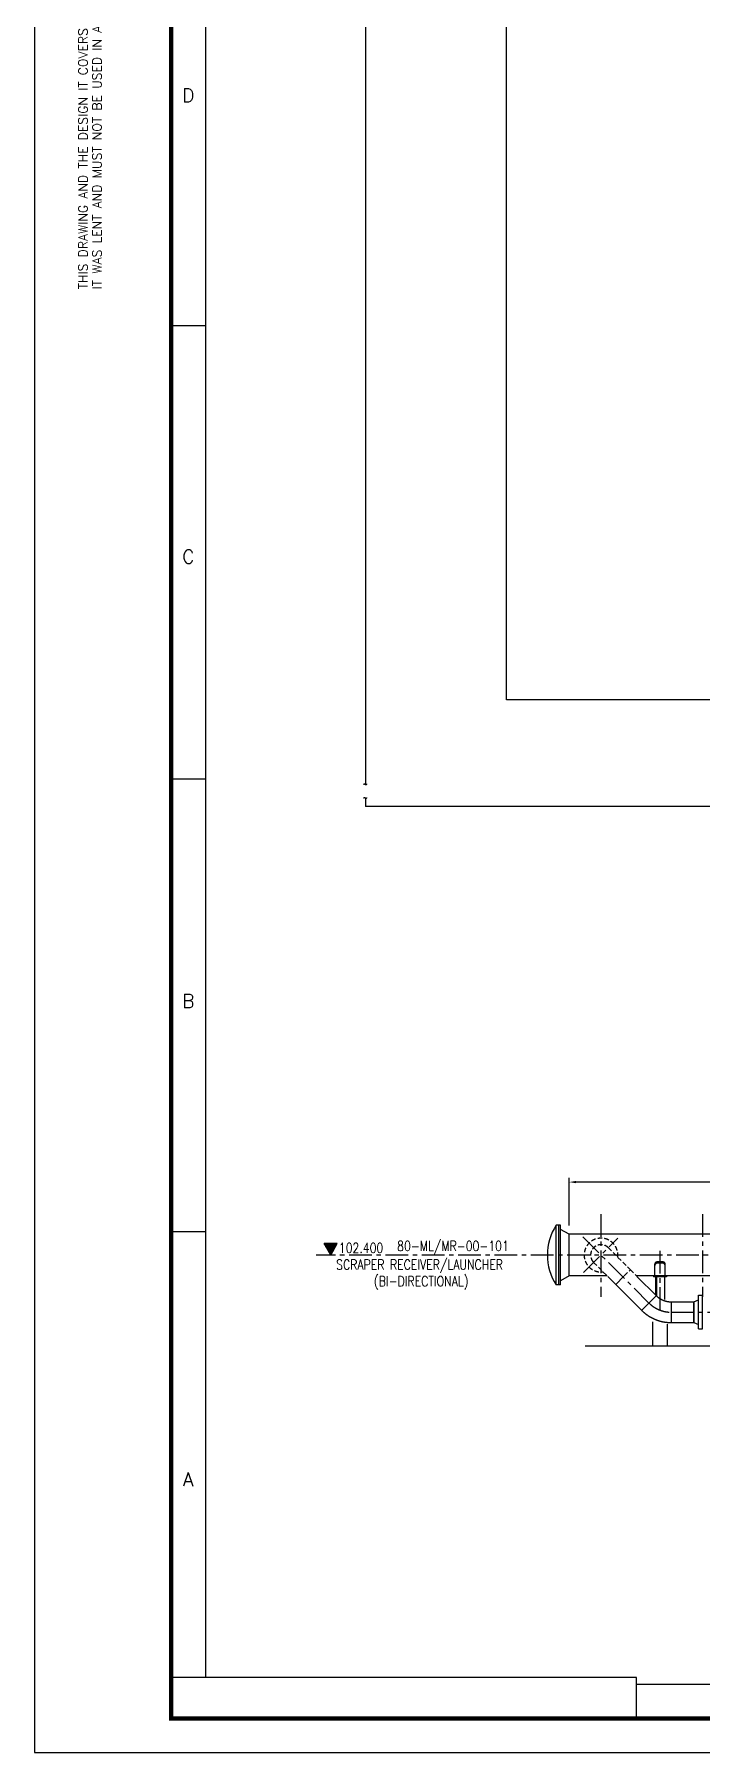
# Model space of a CAD drawing. Extents: x 278807 to 397707, y 326263 to 410363.
# Drawn here: x 278807 to 293514, y 326263 to 364103 of the extents above; entities that cross this region are included whole.
import ezdxf
from ezdxf.enums import TextEntityAlignment as Align

# ---------------------------------------------------------------- set-up
doc = ezdxf.new("R2010")
doc.units = 0
doc.header["$LTSCALE"] = 400
doc.header["$MEASUREMENT"] = 0
doc.linetypes.add('CENTER', pattern=[2, 1.25, -0.25, 0.25, -0.25])
doc.linetypes.add('HIDDEN', pattern=[0.375, 0.25, -0.125])
doc.layers.get('0').update_dxf_attribs({"linetype": 'CONTINUOUS'})
doc.layers.get('DEFPOINTS').update_dxf_attribs({"linetype": 'CONTINUOUS'})
for name, color, linetype in [('CENTRE', 1, 'CENTER'), ('DWG', 2, 'CONTINUOUS'), ('PIPE124', 4, 'CONTINUOUS'), ('TEXT', 3, 'CONTINUOUS'), ('WORK', 7, 'CONTINUOUS')]:
    doc.layers.add(name, color=color, linetype=linetype)
doc.styles.add('ROMANC', font='romand.shx', dxfattribs={"height": 3})
doc.styles.add('ROMANS', font='romans.shx', dxfattribs={"width": 0.9})
doc.styles.get("Standard").update_dxf_attribs({"font": 'romans.shx'})
doc.linetypes.add('FENCELINE2', pattern='A,0.25,-0.1,[132,ltypeshp.shx,S=0.1,R=0,X=-0.1,Y=0],-0.1,1', length=1.45)
doc.dimstyles.new('VIPIN', dxfattribs={"dimscale": 75, "dimtxt": 2, "dimasz": 2, "dimexe": 1.25, "dimexo": 1.25, "dimgap": 1, "dimtad": 1, "dimdec": 0, "dimtxsty": 'Standard', "dimcen": 0, "dimclrd": 1, "dimclre": 1, "dimclrt": 3, "dimadec": 0, "dimazin": 0, "dimtfac": 1, "dimtdec": 0, "dimtmove": 0, "dimatfit": 3, "dimfxl": 0, "dimtolj": 1, "dimarcsym": 0})

# ---------------------------------------------------------------- blocks, each defined once
blk = doc.blocks.new('F18-6')
at = {"color": 2}
for p, q in [((371, 191), (-372, 191)), ((-372, 101), (-372, 191)), ((371, 101), (-372, 101)), ((-229, 0), (-273, 101)), ((229, 0), (-229, 0)), ((229, 0), (273, 101)), ((371, 101), (371, 191))]:
    blk.add_line(p, q, dxfattribs=at)
blk = doc.blocks.new('*D87')
at = {"layer": 'DEFPOINTS', "color": 0}
for p in [(290577, 338828), (304812, 338317), (290577, 337780)]:
    blk.add_point(p, dxfattribs=at)
at = {"layer": 'WORK', "color": 1, "lineweight": -2}
for p, q in [((290577, 337874), (290577, 338921)), ((304662, 338828), (290727, 338828)), ((304812, 338411), (304812, 338921))]:
    blk.add_line(p, q, dxfattribs=at)
at = {"layer": 'WORK', "color": 1}
for points in [[(290727, 338853), (290727, 338803), (290577, 338828)], [(304662, 338853), (304662, 338803), (304812, 338828)]]:
    blk.add_solid(points, dxfattribs=at)
at = {"layer": 'WORK', "color": 3, "insert": (297695, 338978), "char_height": 150, "attachment_point": 5}
blk.add_mtext('\\A1;14235', dxfattribs=at)

msp = doc.modelspace()

# ---------------------------------------------------------------- hatches: boundary and pattern name
h = msp.add_hatch()
h.set_pattern_fill('ANSI31', color=256, scale=120.96, angle=360, style=0)
h.set_pattern_definition([(135, (344491.568, 312072.347), (10.6914545, 10.6914545), [])])
h.paths.add_polyline_path([(285182.324, 337472.108), (285473.308, 337472.108), (285327.816, 337220.108)])

# ---------------------------------------------------------------- linework, layer by layer
at = {"color": 7}
for p, q in [((282569.184, 409419.558), (282569.184, 327918.143)), ((282569.184, 357680.77), (281816.652, 357680.77)), ((281816.652, 347709.726), (282569.184, 347709.726)), ((281816.652, 337738.681), (282569.184, 337738.681)), ((292060.379, 327918.143), (281816.652, 327918.143)), ((292060.379, 327015.105), (292060.379, 327918.143)), ((292060.379, 327767.637), (380985.639, 327767.637))]:
    msp.add_line(p, q, dxfattribs=at)
at = {"linetype": 'FENCELINE2', "ltscale": 2}
for p, q in [((286094.3, 402860.694), (286094.3, 347590.91)), ((289200.701, 349445.694), (289200.701, 374963.286)), ((296042.016, 349445.694), (289200.701, 349445.694)), ((351902.309, 347099.41), (286094.3, 347099.41))]:
    msp.add_line(p, q, dxfattribs=at)
at = {"linetype": 'FENCELINE2'}
msp.add_line((286094.3, 347292.808), (286094.3, 347099.41), dxfattribs=at)
at = {"color": 9}
for p, q in [((290388.235, 337877.101), (290288.235, 337877.101)), ((290288.235, 336563.101), (290288.235, 337877.101)), ((290288.235, 336563.101), (290288.235, 337877.101)), ((290388.235, 337877.101), (290288.235, 337877.101)), ((290338.235, 337877.101), (290338.235, 336563.101)), ((290388.235, 336563.101), (290388.235, 337877.101)), ((290388.235, 336563.101), (290388.235, 337877.101)), ((290577.235, 337677.101), (290388.235, 337786.22)), ((290577.235, 337677.101), (290388.235, 337786.22)), ((290577.235, 336763.101), (290577.235, 337677.101)), ((290577.235, 336763.101), (290577.235, 337677.101)), ((291505.674, 337677.101), (290577.235, 337677.101)), ((296527.235, 337677.101), (291505.674, 337677.101)), ((290388.235, 336563.101), (290288.235, 336563.101)), ((290388.235, 336563.101), (290288.235, 336563.101)), ((290577.235, 336763.101), (290388.235, 336653.981)), ((290577.235, 336763.101), (290388.235, 336653.981)), ((290852.235, 336763.101), (290577.235, 336763.101)), ((291410.945, 336763.101), (290829.319, 336763.101)), ((293960.753, 336763.101), (292057.524, 336763.101))]:
    msp.add_line(p, q, dxfattribs=at)
for p, q in [((285473.308, 337472.108), (285182.324, 337472.108)), ((285327.816, 337220.108), (285182.324, 337472.108)), ((285327.816, 337220.108), (285473.308, 337472.108)), ((292719.62, 336738.101), (292429.849, 336738.101)), ((292474.735, 336738.101), (292474.735, 336346.625)), ((292499.735, 336738.101), (292499.735, 336325.485)), ((292674.735, 336738.101), (292674.735, 336240.549))]:
    msp.add_line(p, q)
at = {"color": 6, "linetype": 'HIDDEN'}
for p, q in [((291438.879, 337381.745), (291923.955, 336896.67)), ((291115.59, 337058.456), (291410.945, 336763.101)), ((291790.385, 336763.101), (291923.955, 336896.67))]:
    msp.add_line(p, q, dxfattribs=at)
at = {"color": 4, "linetype": 'HIDDEN'}
msp.add_line((291923.955, 336896.67), (292057.524, 336763.101), dxfattribs=at)
at = {"linetype": 'HIDDEN', "ltscale": 700}
for p, q in [((292458.552, 336763.101), (292458.552, 337017.918)), ((292640.917, 337067.918), (292508.552, 337067.918)), ((292640.917, 337042.918), (292508.552, 337042.918)), ((292690.917, 336763.101), (292690.917, 337017.918)), ((292429.849, 336763.101), (292429.849, 336738.101)), ((292719.62, 336763.101), (292719.62, 336738.101)), ((292412.567, 335747.897), (292412.567, 335220.101)), ((292736.902, 335700.859), (292736.902, 335220.101))]:
    msp.add_line(p, q, dxfattribs=at)
at = {"color": 6, "linetype": 'HIDDEN', "ltscale": 700}
for p, q in [((291425.475, 336748.571), (291600.665, 336573.381)), ((291600.665, 336573.381), (291779.307, 336752.023)), ((292494.955, 336325.67), (292170.741, 336001.456)), ((293321.235, 336191.701), (293321.235, 335734.501))]:
    msp.add_line(p, q, dxfattribs=at)
at = {"color": 1, "linetype": 'HIDDEN', "ltscale": 700}
msp.add_line((290928.664, 335220.101), (313877.003, 335220.101), dxfattribs=at)
at = {"color": 7, "const_width": 90.304}
msp.add_lwpolyline([(281816.652, 409419.558), (281816.652, 327015.105), (396953.994, 327015.105)], dxfattribs=at)
at = {"color": 9}
msp.add_arc((291318.41, 337220.101), 1221.847, 147.4720687, 212.5279313, dxfattribs=at)
at = {"layer": 'CENTRE'}
for p, q in [((291277.235, 338122.067), (291277.235, 336300.007)), ((293512.235, 338122.067), (293512.235, 336300.007)), ((290874.397, 337622.939), (292333.31, 336164.025)), ((290891.637, 336834.503), (291650.701, 337593.567)), ((305432.541, 337220.101), (285011.401, 337220.101)), ((292574.735, 337311.968), (292574.735, 335966.942)), ((292818.385, 335963.101), (296511.684, 335963.101))]:
    msp.add_line(p, q, dxfattribs=at)
msp.add_arc((292818.385, 336649.101), 686, 225, 270, dxfattribs=at)
msp.add_arc((292818.385, 336649.101), 686, 225, 270, dxfattribs=at)
at = {"layer": 'DWG', "linetype": 'HIDDEN'}
for radius, start, end in [(371.5, 352.9768623, 277.0231377), (228.6, 45, 225)]:
    msp.add_arc((291277.235, 337220.101), radius, start, end, dxfattribs=at)
at = {"layer": 'DWG', "linetype": 'HIDDEN', "ltscale": 700}
for centre, radius, start, end in [((292508.552, 337017.918), 50, 90, 180), ((292525.395, 336977.255), 67.788, 104.3866015, 170.421533), ((292640.917, 337017.918), 50, 0, 90), ((292629.022, 336982.161), 61.91, 358.7220001, 78.9226761), ((292818.385, 336649.101), 457.4, 225, 270), ((292818.385, 336649.101), 914.6, 225, 270)]:
    msp.add_arc(centre, radius, start, end, dxfattribs=at)
at = {"layer": 'PIPE124', "color": 4}
for p, q in [((291600.665, 336573.381), (292172.59, 336001.456)), ((292069.19, 336751.434), (292495.879, 336324.745)), ((292818.385, 336191.701), (292818.385, 335734.501)), ((292818.385, 336191.701), (293321.235, 336191.701)), ((292818.385, 335734.501), (293321.235, 335734.501))]:
    msp.add_line(p, q, dxfattribs=at)
at = {"layer": 'WORK'}
msp.add_lwpolyline([(278806.525, 326262.574), (397706.525, 326262.574), (397706.525, 410362.574), (278806.525, 410362.574)], close=True, dxfattribs=at)

# ---------------------------------------------------------------- block references
at = {"ltscale": 700, "rotation": 270}
msp.add_blockref('F18-6', (293321.235, 335963.101), dxfattribs=at)

# ---------------------------------------------------------------- texts
at = {"layer": 'TEXT', "style": 'ROMANS'}
for s, p in [('THIS DRAWING AND THE DESIGN IT COVERS ARE THE PROPERTY OF PUNJ-LLOYD LIMITED IT IS TO BE USED ONLY FOR THE PURPOSE FOR WHICH', (279978.007, 358488.819)), ('IT WAS LENT AND MUST NOT BE USED IN ANY WAY DETRIMENTAL TO THE INTERESTS OF THIS COMPANY AND IS SUBJECT TO RETURN ON DEMAND', (280284.755, 358488.819))]:
    msp.add_text(s, height=200, rotation=90, dxfattribs=at).set_placement(p)
at = {"layer": 'TEXT'}
for s, p in [('D', (282192.918, 362760.359)), ('C', (282192.918, 352601.181)), ('B', (282192.918, 342818.27)), ('A', (282192.918, 332282.827))]:
    msp.add_text(s, height=301.013, dxfattribs=at).set_placement(p, align=Align.MIDDLE)
at = {"layer": 'TEXT', "color": 3}
for p in [(286046.008, 347549.968), (286046.008, 347252.204)]:
    msp.add_text('~', height=84.359, dxfattribs=at).set_placement(p)
at = {"layer": 'TEXT', "color": 3, "style": 'ROMANC', "width": 0.8}
for s, p in [(' 80-ML/MR-00-101', (286669.351, 337310.371)), ('SCRAPER RECEIVER/LAUNCHER', (285447.438, 336900.748)), ('102.400', (285506.191, 337267.943)), ('(BI-DIRECTIONAL)', (286279.155, 336534.14))]:
    msp.add_text(s, height=220, dxfattribs=at).set_placement(p)

# ---------------------------------------------------------------- dimensions: what is measured, and where the dimension line sits
at = {"layer": 'WORK'}
dim = msp.add_linear_dim(base=(290577.235, 338827.678), p1=(304812.235, 338317.02), p2=(290577.235, 337780.455), dimstyle='VIPIN', dxfattribs=at)
dim.commit()
dim.dimension.update_dxf_attribs({"geometry": '*D87', "text_midpoint": (297694.735, 338977.678)})

doc.saveas('drawing.dxf')
